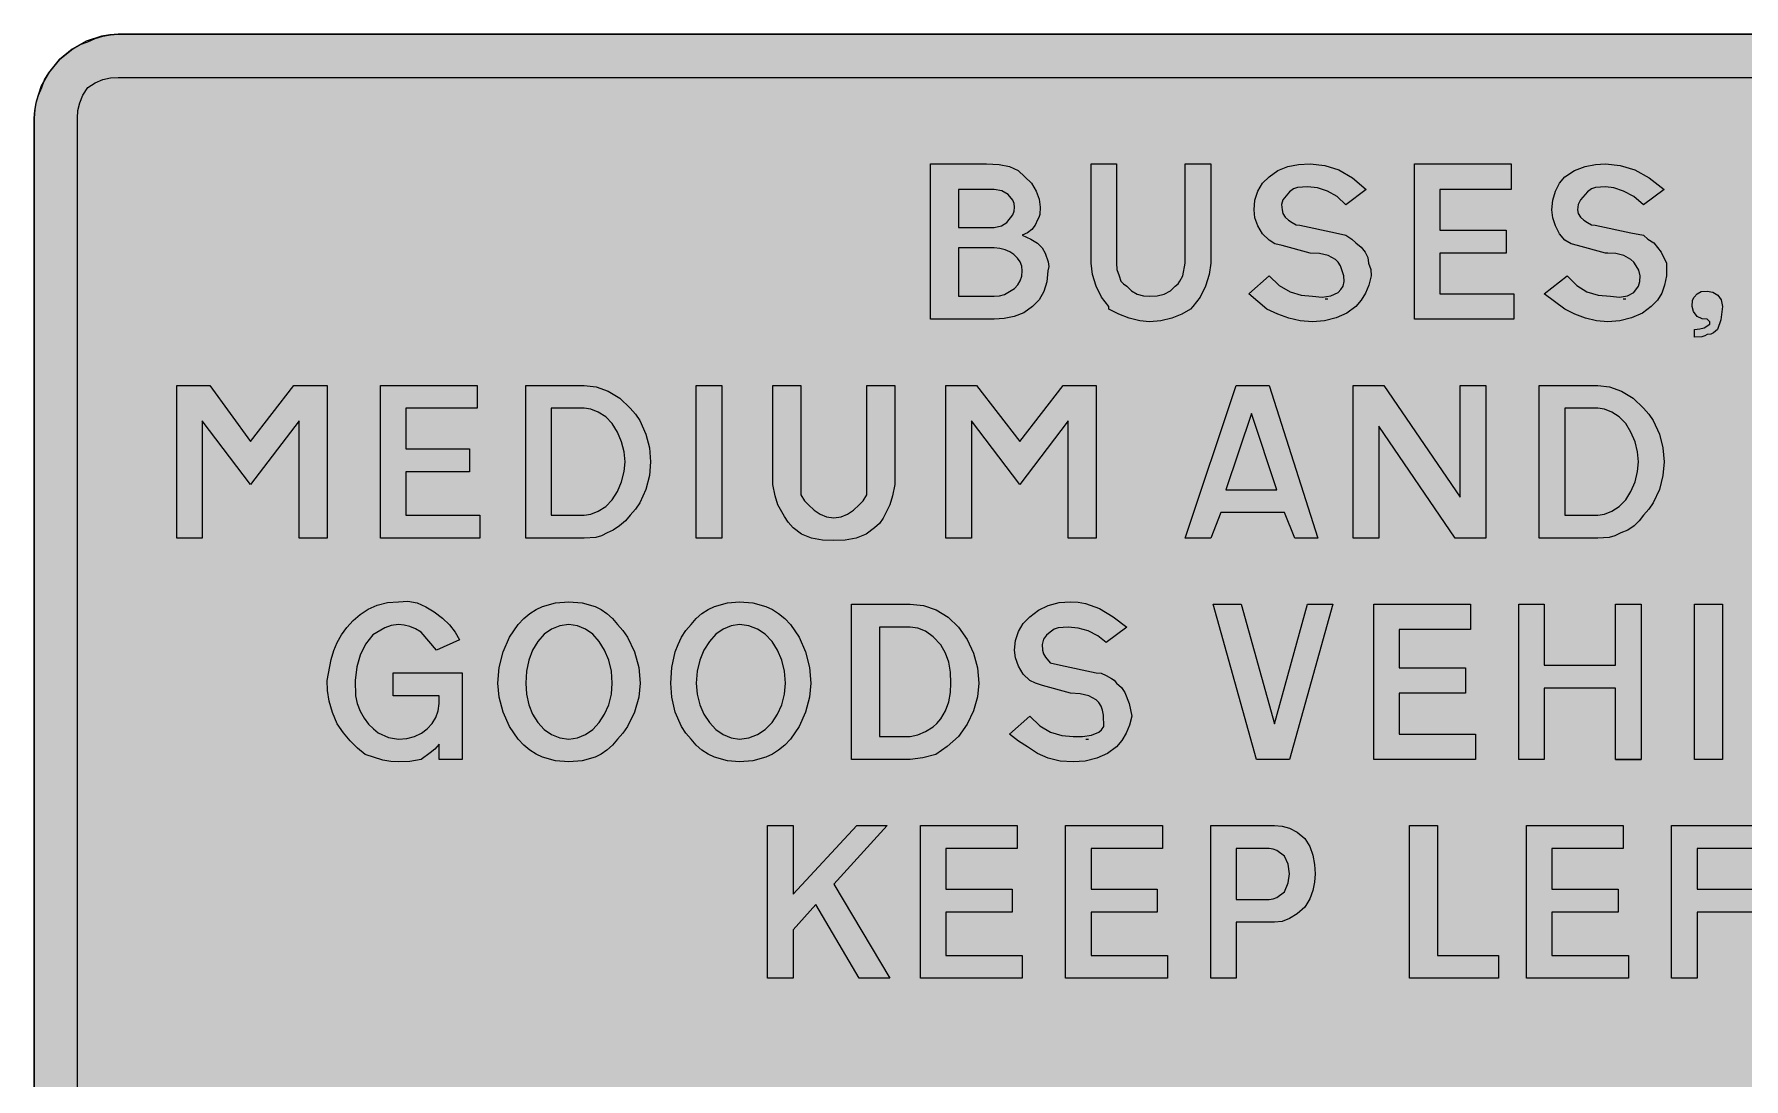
# Model space of a CAD drawing. Header units: metres. Extents: x 133 to 436, y 9 to 264.
# Drawn here: x 133 to 334.4, y 141.2 to 264.4 of the extents above; entities that cross this region are included whole.
import ezdxf

# ---------------------------------------------------------------- set-up
doc = ezdxf.new("R2010")
doc.units = ezdxf.units.M
for name, color, linetype, true_color in [('FILL_BLUE_0000FF', 7, 'Continuous', 0x0000ff), ('FILL_WHITE_FFFFFF', 7, 'Continuous', 0xffffff), ('STROKE_BLUE_0000FF', 7, 'Continuous', 0x0000ff), ('STROKE_WHITE_FFFFFF', 7, 'Continuous', 0xffffff)]:
    doc.layers.add(name, color=color, linetype=linetype, true_color=true_color)

msp = doc.modelspace()

# ---------------------------------------------------------------- hatches: boundary and pattern name
at = {"layer": 'FILL_BLUE_0000FF', "true_color": 0x0000ff}
h = msp.add_hatch(color=7, dxfattribs=at)
h.dxf.hatch_style = 1
h.paths.add_polyline_path([(426.79, 259.2), (427.76, 259), (428.68, 258.63), (429.45, 258.06), (430.06, 257.16), (430.54, 256.26), (430.84, 255.36), (430.95, 254.46), (430.95, 18.96), (430.84, 18.06), (430.54, 17.2), (430.06, 16.39), (429.45, 15.66), (428.68, 14.92), (427.76, 14.46), (426.79, 14.23), (425.85, 14.16), (142.95, 14.16), (142.05, 14.23), (141.15, 14.46), (140.25, 14.92), (139.35, 15.66), (138.78, 16.39), (138.41, 17.2), (138.21, 18.06), (138.15, 18.96), (138.15, 254.46), (138.21, 255.36), (138.41, 256.26), (138.78, 257.16), (139.35, 258.06), (140.25, 258.63), (141.15, 259), (142.05, 259.2), (142.95, 259.26), (425.85, 259.26), (426.79, 259.2)])
at = {"layer": 'FILL_WHITE_FFFFFF', "true_color": 0xffffff}
h = msp.add_hatch(color=7, dxfattribs=at)
h.dxf.hatch_style = 1
h.paths.add_polyline_path([(426.85, 264.3), (427.81, 264.14), (429.64, 263.54), (431.29, 262.59), (432.75, 261.36), (433.98, 259.9), (434.92, 258.25), (435.53, 256.42), (435.69, 255.46), (435.75, 254.46), (435.75, 18.96), (435.69, 18.06), (435.52, 17.16), (435.24, 16.26), (434.85, 15.36), (434.52, 14.46), (434.02, 13.6), (432.75, 12.06), (432.04, 11.43), (431.25, 10.88), (429.52, 10.03), (427.69, 9.53), (425.85, 9.36), (142.95, 9.36), (141.15, 9.53), (139.39, 10.03), (137.68, 10.88), (136.05, 12.06), (134.7, 13.69), (133.76, 15.4), (133.22, 17.16), (133.05, 18.96), (133.05, 254.46), (133.11, 255.36), (133.27, 256.26), (133.56, 257.16), (133.95, 258.06), (134.28, 258.96), (134.77, 259.82), (136.05, 261.36), (137.59, 262.64), (138.45, 263.13), (139.35, 263.46), (140.25, 263.85), (141.15, 264.14), (142.05, 264.3), (142.95, 264.36), (425.85, 264.36), (426.85, 264.3)])
h = msp.add_hatch(color=7, dxfattribs=at)
h.dxf.hatch_style = 1
h.paths.add_polyline_path([(251.81, 239.18), (252.15, 238.56), (252.52, 237.51), (252.57, 236.96), (252.45, 236.46), (252.34, 235.17), (252, 234.02), (251.44, 233.04), (250.65, 232.26), (249.65, 231.52), (248.51, 231.06), (247.32, 230.83), (246.15, 230.76), (238.65, 230.76), (238.65, 249.06), (245.25, 249.06), (246.71, 248.99), (247.95, 248.76), (248.96, 248.3), (249.75, 247.56), (250.54, 246.79), (251.1, 245.87), (251.44, 244.9), (251.55, 243.96), (251.51, 243.1), (251.42, 242.74), (251.25, 242.46), (250.97, 241.84), (250.57, 241.33), (250.07, 240.94), (249.45, 240.66), (250.46, 240.21), (251.25, 239.72), (251.81, 239.18)])
h.paths.add_polyline_path([(247.65, 242.16), (248.32, 243.06), (248.49, 243.51), (248.55, 243.96), (248.5, 244.39), (248.34, 244.79), (247.8, 245.46), (247.03, 245.9), (246.15, 246.06), (241.95, 246.06), (241.95, 241.56), (246.15, 241.56), (247.01, 241.75), (247.65, 242.16)], flags=16)
h.paths.add_polyline_path([(247.35, 233.69), (248.55, 234.36), (248.94, 234.81), (249.22, 235.3), (249.39, 235.84), (249.45, 236.46), (249.38, 237.01), (249.19, 237.51), (248.88, 237.97), (248.47, 238.37), (247.99, 238.7), (247.42, 238.95), (246.81, 239.11), (246.15, 239.16), (241.95, 239.16), (241.95, 233.46), (246.15, 233.46), (246.78, 233.52), (247.35, 233.69)], flags=16)
h = msp.add_hatch(color=7, dxfattribs=at)
h.dxf.hatch_style = 1
h.paths.add_polyline_path([(260.55, 237.36), (260.59, 236.61), (260.85, 235.86), (261.07, 235.26), (261.36, 234.93), (261.75, 234.66), (262.3, 234.09), (262.99, 233.72), (263.73, 233.52), (264.45, 233.46), (265.34, 233.52), (266.17, 233.72), (266.9, 234.09), (267.45, 234.66), (267.8, 234.93), (268.01, 235.26), (268.35, 235.86), (268.65, 237.36), (268.65, 249.06), (271.65, 249.06), (271.65, 237.36), (271.46, 236.01), (271.05, 234.66), (270.41, 233.35), (269.55, 232.26), (269.25, 231.96), (268.25, 231.35), (267.08, 230.87), (265.79, 230.57), (264.45, 230.46), (263.28, 230.57), (262.05, 230.87), (260.82, 231.35), (259.65, 231.96), (259.65, 232.26), (258.79, 233.35), (258.15, 234.66), (257.74, 236.01), (257.55, 237.36), (257.55, 249.06), (260.55, 249.06), (260.55, 237.36)])
h = msp.add_hatch(color=7, dxfattribs=at)
h.dxf.hatch_style = 1
h.paths.add_polyline_path([(286.55, 245.22), (285.41, 245.87), (284.22, 246.24), (283.05, 246.36), (281.89, 246.29), (281.4, 246.11), (280.95, 245.76), (280.16, 244.82), (279.98, 244.28), (280.05, 243.66), (280.15, 243.21), (280.42, 242.8), (280.81, 242.44), (281.25, 242.16), (281.7, 241.9), (282.15, 241.86), (286.35, 240.96), (287.55, 240.66), (288.26, 240.21), (288.75, 239.76), (289.36, 239.26), (289.84, 238.67), (290.14, 238.03), (290.25, 237.36), (290.51, 236.61), (290.55, 235.86), (290.27, 234.79), (289.87, 233.84), (289.37, 232.99), (288.75, 232.26), (287.7, 231.47), (286.42, 230.91), (285.04, 230.57), (283.65, 230.46), (282.17, 230.57), (280.84, 230.87), (279.56, 231.35), (278.25, 231.96), (276.15, 233.76), (278.55, 235.86), (279.73, 234.73), (280.99, 233.98), (282.3, 233.58), (283.65, 233.46), (284.76, 233.35), (285.79, 233.5), (286.65, 233.92), (286.98, 234.25), (287.25, 234.66), (287.37, 235.2), (287.32, 235.86), (286.95, 237.06), (286.68, 237.47), (286.35, 237.8), (285.49, 238.26), (284.46, 238.49), (283.35, 238.56), (280.05, 239.46), (279.19, 239.65), (278.55, 240.06), (277.76, 240.83), (277.2, 241.75), (276.86, 242.72), (276.75, 243.66), (276.86, 244.78), (277.2, 245.84), (277.76, 246.78), (278.55, 247.56), (279.55, 248.3), (280.72, 248.76), (282.01, 248.99), (283.35, 249.06), (285.1, 248.89), (286.76, 248.35), (288.37, 247.41), (289.95, 246.06), (287.55, 244.26), (286.55, 245.22)])
h = msp.add_hatch(color=7, dxfattribs=at)
h.dxf.hatch_style = 1
h.paths.add_polyline_path([(295.65, 249.06), (307.05, 249.06), (307.05, 246.06), (298.65, 246.06), (298.65, 241.26), (306.45, 241.26), (306.45, 238.56), (298.65, 238.56), (298.65, 233.76), (307.35, 233.76), (307.35, 230.76), (295.65, 230.76), (295.65, 249.06)])
h = msp.add_hatch(color=7, dxfattribs=at)
h.dxf.hatch_style = 1
h.paths.add_polyline_path([(321.48, 245.22), (320.29, 245.87), (319.15, 246.24), (318.15, 246.36), (316.99, 246.29), (316.5, 246.11), (316.05, 245.76), (315.22, 244.82), (314.95, 244.28), (314.85, 243.66), (314.95, 243.21), (315.22, 242.8), (315.61, 242.44), (316.05, 242.16), (316.5, 241.9), (316.95, 241.86), (321.15, 240.96), (322.65, 240.66), (323.14, 240.21), (323.85, 239.76), (324.71, 238.67), (325.35, 237.36), (325.35, 235.86), (325.11, 234.79), (324.79, 233.84), (324.3, 232.99), (323.55, 232.26), (322.5, 231.47), (321.23, 230.91), (319.84, 230.57), (318.45, 230.46), (317.1, 230.57), (315.79, 230.87), (314.53, 231.35), (313.35, 231.96), (310.95, 233.76), (313.65, 235.86), (314.78, 234.73), (315.97, 233.98), (317.28, 233.58), (318.75, 233.46), (319.81, 233.35), (320.74, 233.5), (321.49, 233.92), (322.05, 234.66), (322.21, 235.2), (322.24, 235.86), (322.09, 236.52), (321.75, 237.06), (321.49, 237.47), (321.15, 237.8), (320.32, 238.26), (319.39, 238.49), (318.45, 238.56), (318.15, 238.56), (314.85, 239.46), (314.1, 239.65), (313.35, 240.06), (312.74, 240.83), (312.26, 241.75), (311.96, 242.72), (311.85, 243.66), (311.96, 244.78), (312.26, 245.84), (312.74, 246.78), (313.35, 247.56), (314.52, 248.3), (315.75, 248.76), (316.98, 248.99), (318.15, 249.06), (319.9, 248.89), (321.6, 248.35), (323.3, 247.41), (325.05, 246.06), (322.65, 244.26), (321.48, 245.22)])
h = msp.add_hatch(color=7, dxfattribs=at)
h.dxf.hatch_style = 1
h.paths.add_polyline_path([(329.55, 230.8), (328.95, 231.06), (328.54, 231.66), (328.35, 232.26), (328.42, 233.01), (328.6, 233.36), (328.95, 233.76), (329.44, 234.02), (330.15, 234.06), (330.81, 233.95), (331.39, 233.61), (331.8, 233.05), (331.95, 232.26), (331.76, 230.69), (331.35, 229.56), (330.86, 229.15), (330.55, 229.01), (330.15, 228.96), (329.87, 228.79), (329.51, 228.7), (328.65, 228.66), (328.65, 229.56), (329.27, 229.61), (329.77, 229.75), (330.45, 230.16), (330.45, 230.46), (330.15, 230.76), (329.55, 230.8)])
h = msp.add_hatch(color=7, dxfattribs=at)
h.dxf.hatch_style = 1
h.paths.add_polyline_path([(149.85, 222.96), (153.75, 222.96), (158.55, 216.36), (163.65, 222.96), (167.55, 222.96), (167.55, 204.96), (164.25, 204.96), (164.25, 218.76), (158.55, 211.26), (152.85, 218.76), (152.85, 204.96), (149.85, 204.96), (149.85, 222.96)])
h = msp.add_hatch(color=7, dxfattribs=at)
h.dxf.hatch_style = 1
h.paths.add_polyline_path([(173.85, 222.96), (185.25, 222.96), (185.25, 220.26), (176.85, 220.26), (176.85, 215.46), (184.35, 215.46), (184.35, 212.76), (176.85, 212.76), (176.85, 207.66), (185.55, 207.66), (185.55, 204.96), (173.85, 204.96), (173.85, 222.96)])
h = msp.add_hatch(color=7, dxfattribs=at)
h.dxf.hatch_style = 1
h.paths.add_polyline_path([(200.66, 222.28), (202.03, 221.44), (203.25, 220.26), (203.87, 219.56), (204.38, 218.81), (205.12, 217.22), (205.53, 215.58), (205.65, 213.96), (205.53, 212.34), (205.12, 210.7), (204.38, 209.11), (203.87, 208.36), (203.25, 207.66), (202.7, 206.99), (202.01, 206.39), (201.27, 205.89), (200.55, 205.56), (199.87, 205.21), (199.2, 205.04), (197.85, 204.96), (190.95, 204.96), (190.95, 222.96), (197.85, 222.96), (199.24, 222.79), (200.66, 222.28)])
h.paths.add_polyline_path([(193.95, 207.66), (197.85, 207.66), (198.62, 207.77), (199.5, 208.11), (200.38, 208.67), (201.15, 209.46), (201.76, 210.46), (202.24, 211.6), (202.54, 212.79), (202.65, 213.96), (202.54, 215.13), (202.24, 216.32), (201.76, 217.46), (201.15, 218.46), (200.38, 219.25), (199.5, 219.81), (198.62, 220.15), (197.85, 220.26), (193.95, 220.26), (193.95, 207.66)], flags=16)
h = msp.add_hatch(color=7, dxfattribs=at)
h.dxf.hatch_style = 1
h.paths.add_polyline_path([(211.05, 222.96), (214.05, 222.96), (214.05, 204.96), (211.05, 204.96), (211.05, 222.96)])
h = msp.add_hatch(color=7, dxfattribs=at)
h.dxf.hatch_style = 1
h.paths.add_polyline_path([(223.35, 211.26), (223.35, 210.06), (223.8, 209.35), (224.25, 208.86), (224.93, 208.25), (225.64, 207.77), (226.4, 207.47), (227.25, 207.36), (228.1, 207.47), (228.86, 207.77), (229.57, 208.25), (230.25, 208.86), (230.7, 209.35), (231.15, 210.06), (231.15, 211.26), (231.15, 222.96), (234.45, 222.96), (234.45, 211.26), (234.15, 209.95), (233.85, 208.86), (233.06, 207.29), (232.63, 206.67), (232.05, 206.16), (231.05, 205.42), (229.87, 204.96), (228.59, 204.73), (227.25, 204.66), (225.91, 204.73), (224.62, 204.96), (223.45, 205.42), (222.45, 206.16), (221.87, 206.84), (221.44, 207.51), (220.65, 208.86), (220.35, 209.95), (220.05, 211.26), (220.05, 222.96), (223.35, 222.96), (223.35, 211.26)])
h = msp.add_hatch(color=7, dxfattribs=at)
h.dxf.hatch_style = 1
h.paths.add_polyline_path([(240.45, 222.96), (244.05, 222.96), (249.15, 216.36), (254.25, 222.96), (258.15, 222.96), (258.15, 204.96), (254.85, 204.96), (254.85, 218.76), (249.15, 211.26), (243.45, 218.76), (243.45, 204.96), (240.45, 204.96), (240.45, 222.96)])
h = msp.add_hatch(color=7, dxfattribs=at)
h.dxf.hatch_style = 1
h.paths.add_polyline_path([(284.25, 204.96), (281.55, 204.96), (280.35, 207.96), (272.85, 207.96), (271.65, 204.96), (268.65, 204.96), (274.65, 222.96), (278.55, 222.96), (284.25, 204.96)])
h.paths.add_polyline_path([(273.45, 210.66), (279.45, 210.66), (276.45, 219.66), (273.45, 210.66)], flags=16)
h = msp.add_hatch(color=7, dxfattribs=at)
h.dxf.hatch_style = 1
h.paths.add_polyline_path([(291.45, 218.16), (291.45, 204.96), (288.45, 204.96), (288.45, 222.96), (292.05, 222.96), (301.05, 209.76), (301.05, 222.96), (304.05, 222.96), (304.05, 204.96), (300.45, 204.96), (291.45, 218.16)])
h = msp.add_hatch(color=7, dxfattribs=at)
h.dxf.hatch_style = 1
h.paths.add_polyline_path([(320.06, 222.28), (321.43, 221.44), (322.65, 220.26), (323.27, 219.56), (323.78, 218.81), (324.52, 217.22), (324.93, 215.58), (325.05, 213.96), (324.93, 212.34), (324.52, 210.7), (323.78, 209.11), (323.27, 208.36), (322.65, 207.66), (322.14, 206.99), (321.52, 206.39), (320.79, 205.89), (319.95, 205.56), (319.27, 205.21), (318.6, 205.04), (317.25, 204.96), (310.35, 204.96), (310.35, 222.96), (317.25, 222.96), (318.64, 222.79), (320.06, 222.28)])
h.paths.add_polyline_path([(313.35, 207.66), (317.25, 207.66), (318.02, 207.77), (318.9, 208.11), (319.78, 208.67), (320.55, 209.46), (321.16, 210.46), (321.64, 211.6), (321.94, 212.79), (322.05, 213.96), (321.94, 215.13), (321.64, 216.32), (321.16, 217.46), (320.55, 218.46), (319.78, 219.25), (318.9, 219.81), (318.02, 220.15), (317.25, 220.26), (313.35, 220.26), (313.35, 207.66)], flags=16)
h = msp.add_hatch(color=7, dxfattribs=at)
h.dxf.hatch_style = 1
h.paths.add_polyline_path([(180.25, 180.08), (179.7, 179.65), (178.65, 178.86), (177.3, 178.6), (175.95, 178.56), (175.05, 178.62), (174.11, 178.79), (172.05, 179.46), (171.15, 180.19), (170.29, 181.04), (169.48, 181.99), (168.75, 183.06), (168.18, 184.41), (167.81, 185.72), (167.61, 186.98), (167.55, 188.16), (168.04, 190.64), (168.35, 191.7), (168.75, 192.66), (169.26, 193.56), (169.87, 194.42), (170.61, 195.23), (171.45, 195.96), (172.41, 196.57), (173.47, 197.05), (174.66, 197.35), (175.95, 197.46), (177.07, 197.53), (178.16, 197.31), (179.2, 196.87), (180.15, 196.26), (181.17, 195.53), (181.99, 194.72), (182.64, 193.86), (183.15, 192.96), (180.45, 191.76), (178.65, 193.86), (177.97, 194.25), (177.3, 194.54), (176.62, 194.7), (175.95, 194.76), (175.1, 194.66), (174.34, 194.39), (172.95, 193.56), (172.09, 192.47), (171.45, 191.16), (171.04, 189.77), (170.85, 188.16), (170.92, 186.36), (171.1, 185.46), (171.45, 184.56), (171.93, 183.73), (172.45, 183.03), (173.01, 182.46), (173.59, 182.01), (174.78, 181.44), (175.95, 181.26), (176.93, 181.34), (177.84, 181.58), (178.66, 181.96), (179.36, 182.46), (179.94, 183.08), (180.38, 183.79), (180.65, 184.59), (180.75, 185.46), (180.75, 186.36), (175.35, 186.36), (175.35, 189.06), (183.45, 189.06), (183.45, 178.86), (180.75, 178.86), (180.75, 180.66), (180.25, 180.08)])
h = msp.add_hatch(color=7, dxfattribs=at)
h.dxf.hatch_style = 1
h.paths.add_polyline_path([(199.12, 196.9), (199.84, 196.54), (200.52, 196.07), (201.16, 195.48), (201.75, 194.76), (202.38, 194.05), (202.93, 193.26), (203.77, 191.53), (204.28, 189.7), (204.45, 187.86), (204.28, 186.2), (203.77, 184.45), (202.93, 182.76), (202.38, 181.97), (201.75, 181.26), (201.16, 180.54), (200.52, 179.95), (199.84, 179.48), (199.12, 179.12), (197.62, 178.69), (196.05, 178.56), (194.48, 178.69), (192.94, 179.12), (192.19, 179.48), (191.45, 179.95), (190.74, 180.54), (190.05, 181.26), (189.04, 182.76), (188.29, 184.45), (187.81, 186.2), (187.65, 187.86), (187.81, 189.7), (188.29, 191.53), (189.04, 193.26), (190.05, 194.76), (190.74, 195.48), (191.45, 196.07), (192.19, 196.54), (192.94, 196.9), (194.48, 197.33), (196.05, 197.46), (197.62, 197.33), (199.12, 196.9)])
h.paths.add_polyline_path([(193.99, 194.23), (193.12, 193.61), (192.37, 192.77), (191.77, 191.76), (191.32, 190.58), (191.05, 189.28), (190.95, 187.86), (191.05, 186.54), (191.32, 185.31), (191.77, 184.19), (192.37, 183.21), (193.12, 182.4), (193.99, 181.79), (194.97, 181.4), (196.05, 181.26), (197.04, 181.4), (197.99, 181.79), (198.85, 182.4), (199.61, 183.21), (200.25, 184.19), (200.73, 185.31), (201.04, 186.54), (201.15, 187.86), (201.04, 189.28), (200.73, 190.58), (200.25, 191.76), (199.61, 192.77), (198.85, 193.61), (197.99, 194.23), (197.04, 194.62), (196.05, 194.76), (194.97, 194.62), (193.99, 194.23)], flags=16)
h = msp.add_hatch(color=7, dxfattribs=at)
h.dxf.hatch_style = 1
h.paths.add_polyline_path([(219.26, 196.9), (220.01, 196.54), (220.75, 196.07), (221.46, 195.48), (222.15, 194.76), (223.16, 193.26), (223.91, 191.53), (224.39, 189.7), (224.55, 187.86), (224.39, 186.2), (223.91, 184.45), (223.16, 182.76), (222.15, 181.26), (221.46, 180.54), (220.75, 179.95), (220.01, 179.48), (219.26, 179.12), (217.72, 178.69), (216.15, 178.56), (214.71, 178.69), (213.19, 179.12), (212.44, 179.48), (211.72, 179.95), (211.05, 180.54), (210.45, 181.26), (209.83, 181.97), (209.32, 182.76), (208.57, 184.45), (208.17, 186.2), (208.05, 187.86), (208.17, 189.7), (208.57, 191.53), (208.9, 192.42), (209.32, 193.26), (209.83, 194.05), (210.45, 194.76), (211.05, 195.48), (211.72, 196.07), (212.44, 196.54), (213.19, 196.9), (214.71, 197.33), (216.15, 197.46), (217.72, 197.33), (219.26, 196.9)])
h.paths.add_polyline_path([(214.21, 194.23), (213.35, 193.61), (212.59, 192.77), (211.95, 191.76), (211.47, 190.58), (211.16, 189.28), (211.05, 187.86), (211.16, 186.54), (211.47, 185.31), (211.95, 184.19), (212.59, 183.21), (213.35, 182.4), (214.21, 181.79), (215.16, 181.4), (216.15, 181.26), (217.24, 181.4), (218.26, 181.79), (219.18, 182.4), (219.97, 183.21), (220.63, 184.19), (221.13, 185.31), (221.44, 186.54), (221.55, 187.86), (221.44, 189.28), (221.13, 190.58), (220.63, 191.76), (219.97, 192.77), (219.18, 193.61), (218.26, 194.23), (217.24, 194.62), (216.15, 194.76), (215.16, 194.62), (214.21, 194.23)], flags=16)
h = msp.add_hatch(color=7, dxfattribs=at)
h.dxf.hatch_style = 1
h.paths.add_polyline_path([(258.35, 193.45), (257.21, 194.01), (256.02, 194.35), (254.85, 194.46), (253.69, 194.39), (253.2, 194.21), (252.75, 193.86), (252.31, 193.53), (251.96, 193.04), (251.78, 192.43), (251.85, 191.76), (251.95, 191.31), (252.19, 190.9), (252.75, 190.26), (253.95, 189.96), (258.15, 189.06), (258.75, 189.02), (259.35, 188.76), (259.95, 188.42), (260.28, 188.21), (260.55, 187.86), (261.12, 187.36), (261.52, 186.77), (262.05, 185.46), (262.35, 183.96), (262.07, 182.89), (261.67, 181.94), (261.17, 181.09), (260.55, 180.36), (259.5, 179.57), (258.22, 179.01), (256.84, 178.67), (255.45, 178.56), (253.93, 178.67), (252.52, 179.01), (251.23, 179.57), (250.05, 180.36), (249, 181), (247.95, 181.86), (250.35, 183.96), (251.53, 182.83), (252.79, 182.09), (254.1, 181.68), (255.45, 181.56), (256.56, 181.58), (257.59, 181.71), (258.45, 182.07), (258.78, 182.36), (259.05, 182.76), (259.01, 184.07), (258.92, 184.66), (258.75, 185.16), (258.48, 185.57), (258.15, 185.9), (257.29, 186.36), (256.26, 186.59), (255.15, 186.66), (251.85, 187.56), (250.99, 187.86), (250.35, 188.16), (249.56, 188.93), (249, 189.85), (248.66, 190.82), (248.55, 191.76), (248.66, 192.88), (249, 193.93), (249.56, 194.88), (250.35, 195.66), (251.35, 196.45), (252.52, 197.01), (253.81, 197.35), (255.15, 197.46), (256.04, 197.4), (256.9, 197.24), (258.56, 196.64), (260.17, 195.69), (261.75, 194.46), (259.35, 192.66), (258.35, 193.45)])
h = msp.add_hatch(color=7, dxfattribs=at)
h.dxf.hatch_style = 1
h.paths.add_polyline_path([(239.32, 196.49), (240.72, 195.64), (241.95, 194.46), (242.96, 193.01), (243.71, 191.39), (244.19, 189.65), (244.35, 187.86), (244.19, 186.24), (243.71, 184.6), (242.96, 183.01), (241.95, 181.56), (240.6, 180.4), (239.25, 179.46), (237.75, 179.05), (236.25, 178.86), (229.35, 178.86), (229.35, 197.16), (236.25, 197.16), (237.82, 196.99), (239.32, 196.49)])
h.paths.add_polyline_path([(232.65, 181.56), (236.25, 181.56), (237.15, 181.75), (238.05, 182.16), (238.95, 182.69), (239.4, 183.09), (239.85, 183.66), (240.42, 184.61), (240.79, 185.65), (240.99, 186.74), (241.05, 187.86), (240.99, 189.15), (240.79, 190.34), (240.42, 191.4), (239.85, 192.36), (238.95, 193.32), (238.05, 193.97), (237.15, 194.34), (236.25, 194.46), (232.65, 194.46), (232.65, 181.56)], flags=16)
h = msp.add_hatch(color=7, dxfattribs=at)
h.dxf.hatch_style = 1
h.paths.add_polyline_path([(271.95, 197.16), (275.25, 197.16), (279.15, 183.06), (283.05, 197.16), (286.05, 197.16), (280.95, 178.86), (277.05, 178.86), (271.95, 197.16)])
h = msp.add_hatch(color=7, dxfattribs=at)
h.dxf.hatch_style = 1
h.paths.add_polyline_path([(290.85, 197.16), (302.25, 197.16), (302.25, 194.16), (293.85, 194.16), (293.85, 189.66), (301.65, 189.66), (301.65, 186.66), (293.85, 186.66), (293.85, 181.86), (302.85, 181.86), (302.85, 178.86), (290.85, 178.86), (290.85, 197.16)])
h = msp.add_hatch(color=7, dxfattribs=at)
h.dxf.hatch_style = 1
h.paths.add_polyline_path([(319.35, 187.26), (310.95, 187.26), (310.95, 178.86), (307.95, 178.86), (307.95, 197.16), (310.95, 197.16), (310.95, 189.96), (319.35, 189.96), (319.35, 197.16), (322.35, 197.16), (322.35, 178.86), (319.35, 178.86), (319.35, 187.26)])
h = msp.add_hatch(color=7, dxfattribs=at)
h.dxf.hatch_style = 1
h.paths.add_polyline_path([(328.65, 197.16), (331.95, 197.16), (331.95, 178.86), (328.65, 178.86), (328.65, 197.16)])
h = msp.add_hatch(color=7, dxfattribs=at)
h.dxf.hatch_style = 1
h.paths.add_polyline_path([(225.15, 161.76), (222.45, 158.76), (222.45, 153.06), (219.45, 153.06), (219.45, 171.06), (222.45, 171.06), (222.45, 162.96), (229.95, 171.06), (233.55, 171.06), (227.25, 164.16), (233.85, 153.06), (230.25, 153.06), (225.15, 161.76)])
h = msp.add_hatch(color=7, dxfattribs=at)
h.dxf.hatch_style = 1
h.paths.add_polyline_path([(237.45, 171.06), (248.85, 171.06), (248.85, 168.36), (240.45, 168.36), (240.45, 163.56), (248.25, 163.56), (248.25, 160.86), (240.45, 160.86), (240.45, 155.76), (249.45, 155.76), (249.45, 153.06), (237.45, 153.06), (237.45, 171.06)])
h = msp.add_hatch(color=7, dxfattribs=at)
h.dxf.hatch_style = 1
h.paths.add_polyline_path([(254.55, 171.06), (265.95, 171.06), (265.95, 168.36), (257.55, 168.36), (257.55, 163.56), (265.35, 163.56), (265.35, 160.86), (257.55, 160.86), (257.55, 155.76), (266.55, 155.76), (266.55, 153.06), (254.55, 153.06), (254.55, 171.06)])
h = msp.add_hatch(color=7, dxfattribs=at)
h.dxf.hatch_style = 1
h.paths.add_polyline_path([(280.95, 170.76), (281.85, 170.3), (282.75, 169.56), (283.32, 168.61), (283.69, 167.57), (283.89, 166.48), (283.95, 165.36), (283.89, 164.41), (283.69, 163.41), (283.32, 162.41), (282.75, 161.46), (281.85, 160.67), (280.95, 160.11), (280.05, 159.77), (279.15, 159.66), (274.65, 159.66), (274.65, 153.06), (271.65, 153.06), (271.65, 171.06), (279.15, 171.06), (280.05, 170.99), (280.95, 170.76)])
h.paths.add_polyline_path([(278.55, 162.36), (279, 162.42), (279.45, 162.59), (280.35, 163.26), (280.76, 164.31), (280.95, 165.36), (280.76, 166.52), (280.35, 167.46), (279.45, 168.14), (279, 168.3), (278.55, 168.36), (274.65, 168.36), (274.65, 162.36), (278.55, 162.36)], flags=16)
h = msp.add_hatch(color=7, dxfattribs=at)
h.dxf.hatch_style = 1
h.paths.add_polyline_path([(295.05, 171.06), (298.35, 171.06), (298.35, 155.76), (305.55, 155.76), (305.55, 153.06), (295.05, 153.06), (295.05, 171.06)])
h = msp.add_hatch(color=7, dxfattribs=at)
h.dxf.hatch_style = 1
h.paths.add_polyline_path([(308.85, 171.06), (320.25, 171.06), (320.25, 168.36), (311.85, 168.36), (311.85, 163.56), (319.65, 163.56), (319.65, 160.86), (311.85, 160.86), (311.85, 155.76), (320.85, 155.76), (320.85, 153.06), (308.85, 153.06), (308.85, 171.06)])
h = msp.add_hatch(color=7, dxfattribs=at)
h.dxf.hatch_style = 1
h.paths.add_polyline_path([(328.95, 153.06), (325.95, 153.06), (325.95, 171.06), (337.35, 171.06), (337.35, 168.36), (328.95, 168.36), (328.95, 163.56), (336.45, 163.56), (336.45, 160.86), (328.95, 160.86), (328.95, 153.06)])

# ---------------------------------------------------------------- linework, layer by layer
at = {"layer": 'FILL_BLUE_0000FF', "lineweight": 0, "true_color": 0x0000ff}
msp.add_lwpolyline([(425.85, 14.16), (142.95, 14.16), (142.05, 14.23), (141.15, 14.46), (140.25, 14.92), (139.35, 15.66), (138.78, 16.39), (138.41, 17.2), (138.21, 18.06), (138.15, 18.96), (138.15, 254.46), (138.21, 255.36), (138.41, 256.26), (138.78, 257.16), (139.35, 258.06), (140.25, 258.63), (141.15, 259), (142.05, 259.2), (142.95, 259.26), (425.85, 259.26)], dxfattribs=at)
at = {"layer": 'FILL_WHITE_FFFFFF', "lineweight": 0, "true_color": 0xffffff}
msp.add_lwpolyline([(133.05, 18.96), (133.05, 254.46), (133.11, 255.36), (133.27, 256.26), (133.56, 257.16), (133.95, 258.06), (134.28, 258.96), (134.77, 259.82), (136.05, 261.36), (137.59, 262.64), (138.45, 263.13), (139.35, 263.46), (140.25, 263.85), (141.15, 264.14), (142.05, 264.3), (142.95, 264.36), (425.85, 264.36)], dxfattribs=at)
for points in [[(251.81, 239.18), (252.15, 238.56), (252.52, 237.51), (252.57, 236.96), (252.45, 236.46), (252.34, 235.17), (252, 234.02), (251.44, 233.04), (250.65, 232.26), (249.65, 231.52), (248.51, 231.06), (247.32, 230.83), (246.15, 230.76), (238.65, 230.76), (238.65, 249.06), (245.25, 249.06), (246.71, 248.99), (247.95, 248.76), (248.96, 248.3), (249.75, 247.56), (250.54, 246.79), (251.1, 245.87), (251.44, 244.9), (251.55, 243.96), (251.51, 243.1), (251.42, 242.74), (251.25, 242.46), (250.97, 241.84), (250.57, 241.33), (250.07, 240.94), (249.45, 240.66), (250.46, 240.21), (251.25, 239.72)], [(260.55, 237.36), (260.59, 236.61), (260.85, 235.86), (261.07, 235.26), (261.36, 234.93), (261.75, 234.66), (262.3, 234.09), (262.99, 233.72), (263.73, 233.52), (264.45, 233.46), (265.34, 233.52), (266.17, 233.72), (266.9, 234.09), (267.45, 234.66), (267.8, 234.93), (268.01, 235.26), (268.35, 235.86), (268.65, 237.36), (268.65, 249.06), (271.65, 249.06), (271.65, 237.36), (271.46, 236.01), (271.05, 234.66), (270.41, 233.35), (269.55, 232.26), (269.25, 231.96), (268.25, 231.35), (267.08, 230.87), (265.79, 230.57), (264.45, 230.46), (263.28, 230.57), (262.05, 230.87), (260.82, 231.35), (259.65, 231.96), (259.65, 232.26), (258.79, 233.35), (258.15, 234.66), (257.74, 236.01), (257.55, 237.36), (257.55, 249.06), (260.55, 249.06)], [(286.55, 245.22), (285.41, 245.87), (284.22, 246.24), (283.05, 246.36), (281.89, 246.29), (281.4, 246.11), (280.95, 245.76), (280.16, 244.82), (279.98, 244.28), (280.05, 243.66), (280.15, 243.21), (280.42, 242.8), (280.81, 242.44), (281.25, 242.16), (281.7, 241.9), (282.15, 241.86), (286.35, 240.96), (287.55, 240.66), (288.26, 240.21), (288.75, 239.76), (289.36, 239.26), (289.84, 238.67), (290.14, 238.03), (290.25, 237.36), (290.51, 236.61), (290.55, 235.86), (290.27, 234.79), (289.87, 233.84), (289.37, 232.99), (288.75, 232.26), (287.7, 231.47), (286.42, 230.91), (285.04, 230.57), (283.65, 230.46), (282.17, 230.57), (280.84, 230.87), (279.56, 231.35), (278.25, 231.96), (276.15, 233.76), (278.55, 235.86), (279.73, 234.73), (280.99, 233.98), (282.3, 233.58), (283.65, 233.46), (284.76, 233.35), (285.79, 233.5), (286.65, 233.92), (286.98, 234.25), (287.25, 234.66), (287.37, 235.2), (287.32, 235.86), (286.95, 237.06), (286.68, 237.47), (286.35, 237.8), (285.49, 238.26), (284.46, 238.49), (283.35, 238.56), (280.05, 239.46), (279.19, 239.65), (278.55, 240.06), (277.76, 240.83), (277.2, 241.75), (276.86, 242.72), (276.75, 243.66), (276.86, 244.78), (277.2, 245.84), (277.76, 246.78), (278.55, 247.56), (279.55, 248.3), (280.72, 248.76), (282.01, 248.99), (283.35, 249.06), (285.1, 248.89), (286.76, 248.35), (288.37, 247.41), (289.95, 246.06), (287.55, 244.26)], [(295.65, 249.06), (307.05, 249.06), (307.05, 246.06), (298.65, 246.06), (298.65, 241.26), (306.45, 241.26), (306.45, 238.56), (298.65, 238.56), (298.65, 233.76), (307.35, 233.76), (307.35, 230.76), (295.65, 230.76)], [(321.48, 245.22), (320.29, 245.87), (319.15, 246.24), (318.15, 246.36), (316.99, 246.29), (316.5, 246.11), (316.05, 245.76), (315.22, 244.82), (314.95, 244.28), (314.85, 243.66), (314.95, 243.21), (315.22, 242.8), (315.61, 242.44), (316.05, 242.16), (316.5, 241.9), (316.95, 241.86), (321.15, 240.96), (322.65, 240.66), (323.14, 240.21), (323.85, 239.76), (324.71, 238.67), (325.35, 237.36), (325.35, 235.86), (325.11, 234.79), (324.79, 233.84), (324.3, 232.99), (323.55, 232.26), (322.5, 231.47), (321.23, 230.91), (319.84, 230.57), (318.45, 230.46), (317.1, 230.57), (315.79, 230.87), (314.53, 231.35), (313.35, 231.96), (310.95, 233.76), (313.65, 235.86), (314.78, 234.73), (315.97, 233.98), (317.28, 233.58), (318.75, 233.46), (319.81, 233.35), (320.74, 233.5), (321.49, 233.92), (322.05, 234.66), (322.21, 235.2), (322.24, 235.86), (322.09, 236.52), (321.75, 237.06), (321.49, 237.47), (321.15, 237.8), (320.32, 238.26), (319.39, 238.49), (318.45, 238.56), (318.15, 238.56), (314.85, 239.46), (314.1, 239.65), (313.35, 240.06), (312.74, 240.83), (312.26, 241.75), (311.96, 242.72), (311.85, 243.66), (311.96, 244.78), (312.26, 245.84), (312.74, 246.78), (313.35, 247.56), (314.52, 248.3), (315.75, 248.76), (316.98, 248.99), (318.15, 249.06), (319.9, 248.89), (321.6, 248.35), (323.3, 247.41), (325.05, 246.06), (322.65, 244.26)], [(247.65, 242.16), (248.32, 243.06), (248.49, 243.51), (248.55, 243.96), (248.5, 244.39), (248.34, 244.79), (247.8, 245.46), (247.03, 245.9), (246.15, 246.06), (241.95, 246.06), (241.95, 241.56), (246.15, 241.56), (247.01, 241.75)], [(247.35, 233.69), (248.55, 234.36), (248.94, 234.81), (249.22, 235.3), (249.39, 235.84), (249.45, 236.46), (249.38, 237.01), (249.19, 237.51), (248.88, 237.97), (248.47, 238.37), (247.99, 238.7), (247.42, 238.95), (246.81, 239.11), (246.15, 239.16), (241.95, 239.16), (241.95, 233.46), (246.15, 233.46), (246.78, 233.52)], [(329.55, 230.8), (328.95, 231.06), (328.54, 231.66), (328.35, 232.26), (328.42, 233.01), (328.6, 233.36), (328.95, 233.76), (329.44, 234.02), (330.15, 234.06), (330.81, 233.95), (331.39, 233.61), (331.8, 233.05), (331.95, 232.26), (331.76, 230.69), (331.35, 229.56), (330.86, 229.15), (330.55, 229.01), (330.15, 228.96), (329.87, 228.79), (329.51, 228.7), (328.65, 228.66), (328.65, 229.56), (329.27, 229.61), (329.77, 229.75), (330.45, 230.16), (330.45, 230.46), (330.15, 230.76)], [(149.85, 222.96), (153.75, 222.96), (158.55, 216.36), (163.65, 222.96), (167.55, 222.96), (167.55, 204.96), (164.25, 204.96), (164.25, 218.76), (158.55, 211.26), (152.85, 218.76), (152.85, 204.96), (149.85, 204.96)], [(173.85, 222.96), (185.25, 222.96), (185.25, 220.26), (176.85, 220.26), (176.85, 215.46), (184.35, 215.46), (184.35, 212.76), (176.85, 212.76), (176.85, 207.66), (185.55, 207.66), (185.55, 204.96), (173.85, 204.96)], [(200.66, 222.28), (202.03, 221.44), (203.25, 220.26), (203.87, 219.56), (204.38, 218.81), (205.12, 217.22), (205.53, 215.58), (205.65, 213.96), (205.53, 212.34), (205.12, 210.7), (204.38, 209.11), (203.87, 208.36), (203.25, 207.66), (202.7, 206.99), (202.01, 206.39), (201.27, 205.89), (200.55, 205.56), (199.87, 205.21), (199.2, 205.04), (197.85, 204.96), (190.95, 204.96), (190.95, 222.96), (197.85, 222.96), (199.24, 222.79)], [(211.05, 222.96), (214.05, 222.96), (214.05, 204.96), (211.05, 204.96)], [(223.35, 211.26), (223.35, 210.06), (223.8, 209.35), (224.25, 208.86), (224.93, 208.25), (225.64, 207.77), (226.4, 207.47), (227.25, 207.36), (228.1, 207.47), (228.86, 207.77), (229.57, 208.25), (230.25, 208.86), (230.7, 209.35), (231.15, 210.06), (231.15, 211.26), (231.15, 222.96), (234.45, 222.96), (234.45, 211.26), (234.15, 209.95), (233.85, 208.86), (233.06, 207.29), (232.63, 206.67), (232.05, 206.16), (231.05, 205.42), (229.87, 204.96), (228.59, 204.73), (227.25, 204.66), (225.91, 204.73), (224.62, 204.96), (223.45, 205.42), (222.45, 206.16), (221.87, 206.84), (221.44, 207.51), (220.65, 208.86), (220.35, 209.95), (220.05, 211.26), (220.05, 222.96), (223.35, 222.96)], [(240.45, 222.96), (244.05, 222.96), (249.15, 216.36), (254.25, 222.96), (258.15, 222.96), (258.15, 204.96), (254.85, 204.96), (254.85, 218.76), (249.15, 211.26), (243.45, 218.76), (243.45, 204.96), (240.45, 204.96)], [(284.25, 204.96), (281.55, 204.96), (280.35, 207.96), (272.85, 207.96), (271.65, 204.96), (268.65, 204.96), (274.65, 222.96), (278.55, 222.96)], [(291.45, 218.16), (291.45, 204.96), (288.45, 204.96), (288.45, 222.96), (292.05, 222.96), (301.05, 209.76), (301.05, 222.96), (304.05, 222.96), (304.05, 204.96), (300.45, 204.96)], [(320.06, 222.28), (321.43, 221.44), (322.65, 220.26), (323.27, 219.56), (323.78, 218.81), (324.52, 217.22), (324.93, 215.58), (325.05, 213.96), (324.93, 212.34), (324.52, 210.7), (323.78, 209.11), (323.27, 208.36), (322.65, 207.66), (322.14, 206.99), (321.52, 206.39), (320.79, 205.89), (319.95, 205.56), (319.27, 205.21), (318.6, 205.04), (317.25, 204.96), (310.35, 204.96), (310.35, 222.96), (317.25, 222.96), (318.64, 222.79)], [(193.95, 207.66), (197.85, 207.66), (198.62, 207.77), (199.5, 208.11), (200.38, 208.67), (201.15, 209.46), (201.76, 210.46), (202.24, 211.6), (202.54, 212.79), (202.65, 213.96), (202.54, 215.13), (202.24, 216.32), (201.76, 217.46), (201.15, 218.46), (200.38, 219.25), (199.5, 219.81), (198.62, 220.15), (197.85, 220.26), (193.95, 220.26)], [(273.45, 210.66), (279.45, 210.66), (276.45, 219.66)], [(313.35, 207.66), (317.25, 207.66), (318.02, 207.77), (318.9, 208.11), (319.78, 208.67), (320.55, 209.46), (321.16, 210.46), (321.64, 211.6), (321.94, 212.79), (322.05, 213.96), (321.94, 215.13), (321.64, 216.32), (321.16, 217.46), (320.55, 218.46), (319.78, 219.25), (318.9, 219.81), (318.02, 220.15), (317.25, 220.26), (313.35, 220.26)], [(180.25, 180.08), (179.7, 179.65), (178.65, 178.86), (177.3, 178.6), (175.95, 178.56), (175.05, 178.62), (174.11, 178.79), (172.05, 179.46), (171.15, 180.19), (170.29, 181.04), (169.48, 181.99), (168.75, 183.06), (168.18, 184.41), (167.81, 185.72), (167.61, 186.98), (167.55, 188.16), (168.04, 190.64), (168.35, 191.7), (168.75, 192.66), (169.26, 193.56), (169.87, 194.42), (170.61, 195.23), (171.45, 195.96), (172.41, 196.57), (173.47, 197.05), (174.66, 197.35), (175.95, 197.46), (177.07, 197.53), (178.16, 197.31), (179.2, 196.87), (180.15, 196.26), (181.17, 195.53), (181.99, 194.72), (182.64, 193.86), (183.15, 192.96), (180.45, 191.76), (178.65, 193.86), (177.97, 194.25), (177.3, 194.54), (176.62, 194.7), (175.95, 194.76), (175.1, 194.66), (174.34, 194.39), (172.95, 193.56), (172.09, 192.47), (171.45, 191.16), (171.04, 189.77), (170.85, 188.16), (170.92, 186.36), (171.1, 185.46), (171.45, 184.56), (171.93, 183.73), (172.45, 183.03), (173.01, 182.46), (173.59, 182.01), (174.78, 181.44), (175.95, 181.26), (176.93, 181.34), (177.84, 181.58), (178.66, 181.96), (179.36, 182.46), (179.94, 183.08), (180.38, 183.79), (180.65, 184.59), (180.75, 185.46), (180.75, 186.36), (175.35, 186.36), (175.35, 189.06), (183.45, 189.06), (183.45, 178.86), (180.75, 178.86), (180.75, 180.66)], [(199.12, 196.9), (199.84, 196.54), (200.52, 196.07), (201.16, 195.48), (201.75, 194.76), (202.38, 194.05), (202.93, 193.26), (203.77, 191.53), (204.28, 189.7), (204.45, 187.86), (204.28, 186.2), (203.77, 184.45), (202.93, 182.76), (202.38, 181.97), (201.75, 181.26), (201.16, 180.54), (200.52, 179.95), (199.84, 179.48), (199.12, 179.12), (197.62, 178.69), (196.05, 178.56), (194.48, 178.69), (192.94, 179.12), (192.19, 179.48), (191.45, 179.95), (190.74, 180.54), (190.05, 181.26), (189.04, 182.76), (188.29, 184.45), (187.81, 186.2), (187.65, 187.86), (187.81, 189.7), (188.29, 191.53), (189.04, 193.26), (190.05, 194.76), (190.74, 195.48), (191.45, 196.07), (192.19, 196.54), (192.94, 196.9), (194.48, 197.33), (196.05, 197.46), (197.62, 197.33)], [(219.26, 196.9), (220.01, 196.54), (220.75, 196.07), (221.46, 195.48), (222.15, 194.76), (223.16, 193.26), (223.91, 191.53), (224.39, 189.7), (224.55, 187.86), (224.39, 186.2), (223.91, 184.45), (223.16, 182.76), (222.15, 181.26), (221.46, 180.54), (220.75, 179.95), (220.01, 179.48), (219.26, 179.12), (217.72, 178.69), (216.15, 178.56), (214.71, 178.69), (213.19, 179.12), (212.44, 179.48), (211.72, 179.95), (211.05, 180.54), (210.45, 181.26), (209.83, 181.97), (209.32, 182.76), (208.57, 184.45), (208.17, 186.2), (208.05, 187.86), (208.17, 189.7), (208.57, 191.53), (208.9, 192.42), (209.32, 193.26), (209.83, 194.05), (210.45, 194.76), (211.05, 195.48), (211.72, 196.07), (212.44, 196.54), (213.19, 196.9), (214.71, 197.33), (216.15, 197.46), (217.72, 197.33)], [(258.35, 193.45), (257.21, 194.01), (256.02, 194.35), (254.85, 194.46), (253.69, 194.39), (253.2, 194.21), (252.75, 193.86), (252.31, 193.53), (251.96, 193.04), (251.78, 192.43), (251.85, 191.76), (251.95, 191.31), (252.19, 190.9), (252.75, 190.26), (253.95, 189.96), (258.15, 189.06), (258.75, 189.02), (259.35, 188.76), (259.95, 188.42), (260.28, 188.21), (260.55, 187.86), (261.12, 187.36), (261.52, 186.77), (262.05, 185.46), (262.35, 183.96), (262.07, 182.89), (261.67, 181.94), (261.17, 181.09), (260.55, 180.36), (259.5, 179.57), (258.22, 179.01), (256.84, 178.67), (255.45, 178.56), (253.93, 178.67), (252.52, 179.01), (251.23, 179.57), (250.05, 180.36), (249, 181), (247.95, 181.86), (250.35, 183.96), (251.53, 182.83), (252.79, 182.09), (254.1, 181.68), (255.45, 181.56), (256.56, 181.58), (257.59, 181.71), (258.45, 182.07), (258.78, 182.36), (259.05, 182.76), (259.01, 184.07), (258.92, 184.66), (258.75, 185.16), (258.48, 185.57), (258.15, 185.9), (257.29, 186.36), (256.26, 186.59), (255.15, 186.66), (251.85, 187.56), (250.99, 187.86), (250.35, 188.16), (249.56, 188.93), (249, 189.85), (248.66, 190.82), (248.55, 191.76), (248.66, 192.88), (249, 193.93), (249.56, 194.88), (250.35, 195.66), (251.35, 196.45), (252.52, 197.01), (253.81, 197.35), (255.15, 197.46), (256.04, 197.4), (256.9, 197.24), (258.56, 196.64), (260.17, 195.69), (261.75, 194.46), (259.35, 192.66)], [(239.32, 196.49), (240.72, 195.64), (241.95, 194.46), (242.96, 193.01), (243.71, 191.39), (244.19, 189.65), (244.35, 187.86), (244.19, 186.24), (243.71, 184.6), (242.96, 183.01), (241.95, 181.56), (240.6, 180.4), (239.25, 179.46), (237.75, 179.05), (236.25, 178.86), (229.35, 178.86), (229.35, 197.16), (236.25, 197.16), (237.82, 196.99)], [(271.95, 197.16), (275.25, 197.16), (279.15, 183.06), (283.05, 197.16), (286.05, 197.16), (280.95, 178.86), (277.05, 178.86)], [(290.85, 197.16), (302.25, 197.16), (302.25, 194.16), (293.85, 194.16), (293.85, 189.66), (301.65, 189.66), (301.65, 186.66), (293.85, 186.66), (293.85, 181.86), (302.85, 181.86), (302.85, 178.86), (290.85, 178.86)], [(319.35, 187.26), (310.95, 187.26), (310.95, 178.86), (307.95, 178.86), (307.95, 197.16), (310.95, 197.16), (310.95, 189.96), (319.35, 189.96), (319.35, 197.16), (322.35, 197.16), (322.35, 178.86), (319.35, 178.86)], [(328.65, 197.16), (331.95, 197.16), (331.95, 178.86), (328.65, 178.86)], [(193.99, 194.23), (193.12, 193.61), (192.37, 192.77), (191.77, 191.76), (191.32, 190.58), (191.05, 189.28), (190.95, 187.86), (191.05, 186.54), (191.32, 185.31), (191.77, 184.19), (192.37, 183.21), (193.12, 182.4), (193.99, 181.79), (194.97, 181.4), (196.05, 181.26), (197.04, 181.4), (197.99, 181.79), (198.85, 182.4), (199.61, 183.21), (200.25, 184.19), (200.73, 185.31), (201.04, 186.54), (201.15, 187.86), (201.04, 189.28), (200.73, 190.58), (200.25, 191.76), (199.61, 192.77), (198.85, 193.61), (197.99, 194.23), (197.04, 194.62), (196.05, 194.76), (194.97, 194.62)], [(214.21, 194.23), (213.35, 193.61), (212.59, 192.77), (211.95, 191.76), (211.47, 190.58), (211.16, 189.28), (211.05, 187.86), (211.16, 186.54), (211.47, 185.31), (211.95, 184.19), (212.59, 183.21), (213.35, 182.4), (214.21, 181.79), (215.16, 181.4), (216.15, 181.26), (217.24, 181.4), (218.26, 181.79), (219.18, 182.4), (219.97, 183.21), (220.63, 184.19), (221.13, 185.31), (221.44, 186.54), (221.55, 187.86), (221.44, 189.28), (221.13, 190.58), (220.63, 191.76), (219.97, 192.77), (219.18, 193.61), (218.26, 194.23), (217.24, 194.62), (216.15, 194.76), (215.16, 194.62)], [(232.65, 181.56), (236.25, 181.56), (237.15, 181.75), (238.05, 182.16), (238.95, 182.69), (239.4, 183.09), (239.85, 183.66), (240.42, 184.61), (240.79, 185.65), (240.99, 186.74), (241.05, 187.86), (240.99, 189.15), (240.79, 190.34), (240.42, 191.4), (239.85, 192.36), (238.95, 193.32), (238.05, 193.97), (237.15, 194.34), (236.25, 194.46), (232.65, 194.46)], [(225.15, 161.76), (222.45, 158.76), (222.45, 153.06), (219.45, 153.06), (219.45, 171.06), (222.45, 171.06), (222.45, 162.96), (229.95, 171.06), (233.55, 171.06), (227.25, 164.16), (233.85, 153.06), (230.25, 153.06)], [(237.45, 171.06), (248.85, 171.06), (248.85, 168.36), (240.45, 168.36), (240.45, 163.56), (248.25, 163.56), (248.25, 160.86), (240.45, 160.86), (240.45, 155.76), (249.45, 155.76), (249.45, 153.06), (237.45, 153.06)], [(254.55, 171.06), (265.95, 171.06), (265.95, 168.36), (257.55, 168.36), (257.55, 163.56), (265.35, 163.56), (265.35, 160.86), (257.55, 160.86), (257.55, 155.76), (266.55, 155.76), (266.55, 153.06), (254.55, 153.06)], [(280.95, 170.76), (281.85, 170.3), (282.75, 169.56), (283.32, 168.61), (283.69, 167.57), (283.89, 166.48), (283.95, 165.36), (283.89, 164.41), (283.69, 163.41), (283.32, 162.41), (282.75, 161.46), (281.85, 160.67), (280.95, 160.11), (280.05, 159.77), (279.15, 159.66), (274.65, 159.66), (274.65, 153.06), (271.65, 153.06), (271.65, 171.06), (279.15, 171.06), (280.05, 170.99)], [(295.05, 171.06), (298.35, 171.06), (298.35, 155.76), (305.55, 155.76), (305.55, 153.06), (295.05, 153.06)], [(308.85, 171.06), (320.25, 171.06), (320.25, 168.36), (311.85, 168.36), (311.85, 163.56), (319.65, 163.56), (319.65, 160.86), (311.85, 160.86), (311.85, 155.76), (320.85, 155.76), (320.85, 153.06), (308.85, 153.06)], [(328.95, 153.06), (325.95, 153.06), (325.95, 171.06), (337.35, 171.06), (337.35, 168.36), (328.95, 168.36), (328.95, 163.56), (336.45, 163.56), (336.45, 160.86), (328.95, 160.86)], [(278.55, 162.36), (279, 162.42), (279.45, 162.59), (280.35, 163.26), (280.76, 164.31), (280.95, 165.36), (280.76, 166.52), (280.35, 167.46), (279.45, 168.14), (279, 168.3), (278.55, 168.36), (274.65, 168.36), (274.65, 162.36)]]:
    msp.add_lwpolyline(points, close=True, dxfattribs=at)
at = {"layer": 'STROKE_BLUE_0000FF', "lineweight": 0, "true_color": 0x0000ff}
for points in [[(425.85, 264.36), (142.95, 264.36), (141.95, 264.3), (140.99, 264.14), (139.16, 263.53), (137.51, 262.59), (136.05, 261.36), (134.82, 259.9), (133.87, 258.25), (133.27, 256.42), (133.11, 255.46), (133.05, 254.46)], [(133.05, 254.46), (133.05, 18.96), (133.11, 18.05), (133.27, 17.12), (133.87, 15.28), (134.82, 13.56), (136.05, 12.06), (137.51, 10.88), (139.16, 10.03), (140.99, 9.53), (142.95, 9.36), (425.85, 9.36)]]:
    msp.add_lwpolyline(points, dxfattribs=at)
at = {"layer": 'STROKE_WHITE_FFFFFF', "lineweight": 0, "true_color": 0xffffff}
for points in [[(285.15, 233.16), (285.45, 233.16)], [(320.25, 233.16), (320.55, 233.16)], [(211.05, 222.96), (214.05, 222.96), (214.05, 204.96), (211.05, 204.96), (211.05, 222.96)], [(328.65, 197.16), (331.95, 197.16), (331.95, 178.86), (328.65, 178.86), (328.65, 197.16)], [(256.95, 181.26), (257.25, 181.26)], [(319.35, 178.86), (322.35, 178.86), (319.35, 178.86)]]:
    msp.add_lwpolyline(points, dxfattribs=at)

doc.saveas('drawing.dxf')
